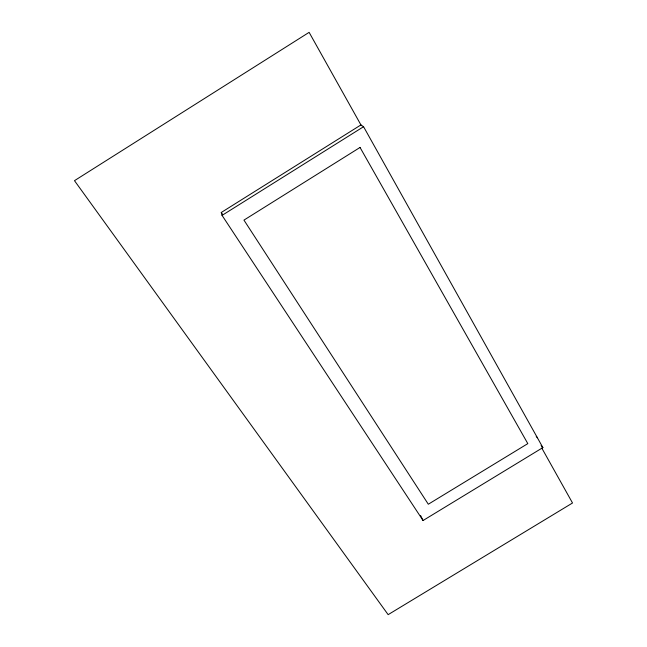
<?xml version="1.0" encoding="UTF-8"?>
<svg xmlns="http://www.w3.org/2000/svg" width="647" height="647" viewBox="0 0 647 647"><rect width="100%" height="100%" fill="white"/><g stroke="black" fill="none" stroke-linecap="round" stroke-linejoin="round"><path stroke-width="0.97" d="M221.274 212.475L360.937 124.928L363.565 126.707L542.882 447.587L423.057 520.52L222.058 215.378L221.274 212.475L222.39 214.165M222.058 215.378L363.565 126.707M536.226 436.369L537.406 437.776M541.094 445.443L542.882 447.587M361.366 125.696L309.12 32.35L74.478 180.667L388.143 614.65L572.522 502.994L541.757 448.015M420.615 515.57L423.057 520.52M360.039 147.451L243.951 220.109L428.314 504.231L527.815 443.624L360.039 147.451"/></g></svg>
